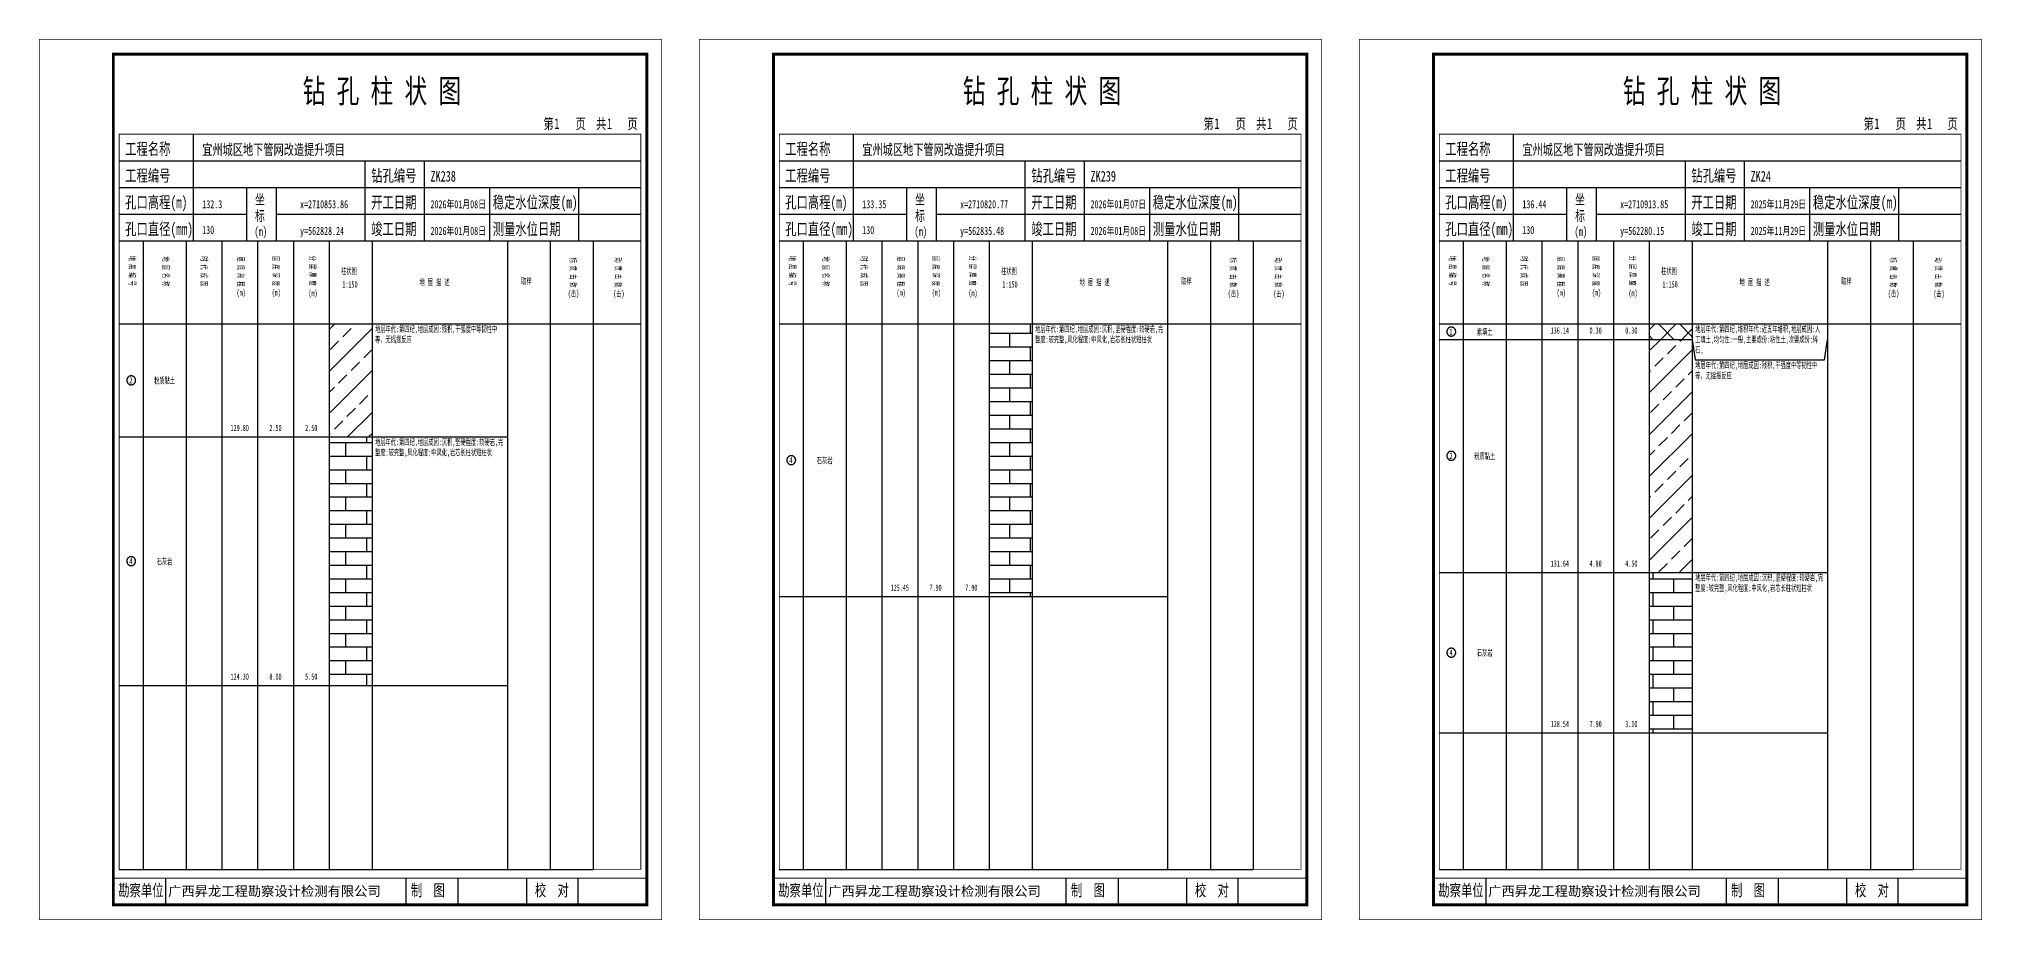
# Model space of a CAD drawing. Header units: millimetres. Extents: x 0 to 2711117, y 0 to 567555.
# Drawn here: x 50772 to 51428, y 0 to 297 of the extents above; entities that cross this region are included whole.
import ezdxf
from ezdxf.enums import TextEntityAlignment as Align

# ---------------------------------------------------------------- set-up
doc = ezdxf.new("R2010")
doc.units = ezdxf.units.MM
doc.layers.add('GICAD_POU_TEXTS', color=7, linetype='Continuous')
doc.layers.add('勘察点图例', color=7, linetype='Continuous')
doc.styles.add('HEAD_FONT', font='simfang.ttf', dxfattribs={"width": 0.6})
doc.styles.add('HEAD_FONT2', font='simfang.ttf', dxfattribs={"width": 0.6})
doc.styles.add('HT', font='simhei.ttf')
doc.styles.add('LZ_FONT', font='simfang.ttf', dxfattribs={"width": 0.7, "height": 8})
doc.styles.add('成果图图块', font='simfang.ttf', dxfattribs={"height": 2.5})
doc.styles.add('成果图表体', font='simfang.ttf', dxfattribs={"width": 0.6, "height": 2.1})
pattern_1 = [(45, (0, 0), (-7.0710678, 7.0710678), []), (45, (7.071, 0), (-7.0710678, 7.0710678), [4, -2])]
pattern_2 = [(0, (0, 0), (0, 4.6), []), (90, (0, 0), (-7, 4.6), [4.6, -4.6])]

# ---------------------------------------------------------------- blocks, each defined once
blk = doc.blocks.new('ZK238')
for p, q in [((52, 229), (52, 265)), ((27, 256), (203, 256)), ((110, 229), (110, 256)), ((130, 229), (130, 256)), ((27, 247), (203, 247)), ((70, 229), (70, 247)), ((80, 229), (80, 247)), ((152, 229), (152, 247)), ((182, 229), (182, 247)), ((27, 238), (70, 238)), ((80, 238), (203, 238)), ((27, 229), (35.05, 229)), ((35.05, 229), (35.05, 17)), ((35.05, 229), (49.53, 229)), ((49.53, 229), (49.53, 17)), ((49.53, 229), (61.6, 229)), ((61.6, 229), (61.6, 17)), ((61.6, 229), (73.68, 229)), ((73.68, 229), (73.68, 17)), ((73.68, 229), (85.75, 229)), ((85.75, 229), (85.75, 17)), ((85.75, 229), (97.82, 229)), ((97.82, 229), (97.82, 17)), ((97.82, 229), (112.3, 229)), ((112.3, 229), (112.3, 17)), ((112.3, 229), (157.93, 229)), ((157.93, 229), (157.93, 17)), ((157.93, 229), (172.42, 229)), ((172.42, 229), (172.42, 17)), ((172.42, 229), (186.9, 229)), ((186.9, 229), (186.9, 17)), ((186.9, 229), (203, 229)), ((27, 201), (203, 201)), ((27, 17), (35.05, 17)), ((35.05, 17), (49.53, 17)), ((42.74, 4.95), (42.74, 13.95)), ((42.74, 4.95), (42.74, 13.95)), ((49.53, 17), (61.6, 17)), ((61.6, 17), (73.68, 17)), ((73.68, 17), (85.75, 17)), ((85.75, 17), (97.82, 17)), ((97.82, 17), (112.3, 17)), ((112.3, 17), (157.93, 17)), ((123.83, 4.95), (123.83, 13.95)), ((141.38, 4.95), (141.38, 13.95)), ((157.93, 17), (172.42, 17)), ((164.48, 4.95), (164.48, 13.95)), ((172.42, 17), (186.9, 17)), ((181.84, 4.95), (181.84, 13.95)), ((181.84, 4.95), (181.84, 13.95))]:
    blk.add_line(p, q)
for points, const_width in [([(0, 0), (210, 0), (210, 297), (0, 297)], 0.25), ([(25, 5), (205, 5), (205, 292), (25, 292)], 1), ([(27, 265), (203, 265), (203, 17), (27, 17)], 0.3)]:
    blk.add_lwpolyline(points, close=True, dxfattribs=dict(const_width=const_width))
at = {"const_width": 0.3}
for points in [[(27, 229), (203, 229)], [(25, 14), (205, 14)]]:
    blk.add_lwpolyline(points, dxfattribs=at)
at = {"style": 'LZ_FONT', "width": 0.7}
for s, height, p in [('钻 孔 柱 状 图', 8, (88.9, 275.54)), ('第', 3.6, (170.12, 266.7)), ('1', 3.6, (173.78, 266.75)), ('页', 3.6, (180.96, 266.7)), ('共', 3.6, (187.88, 266.7)), ('1', 3.6, (191.54, 266.7)), ('页', 3.6, (198.44, 266.7)), ('工程名称', 4, (29, 258)), ('宜州城区地下管网改造提升项目', 3.6, (55, 258)), ('工程编号', 4, (29, 249)), ('钻孔编号', 4, (112, 249)), ('ZK238', 3.6, (132, 249)), ('孔口高程(m)', 4, (29, 240)), ('132.3', 2.7, (55, 240)), ('坐', 3.5, (72.79, 241.24)), ('x=2710853.86', 2.7, (88, 240)), ('开工日期', 4, (112, 240)), ('2026年01月08日', 2.7, (132, 240)), ('稳定水位深度(m)', 4, (153, 240)), ('标', 3.5, (72.79, 235.7)), ('孔口直径(mm)', 4, (29, 231)), ('130', 2.7, (54.98, 231.31)), ('(m) ', 3, (72.59, 230.65)), ('y=562828.24', 2.7, (88, 231)), ('竣工日期', 4, (112, 231)), ('2026年01月08日', 2.7, (132, 231)), ('测量水位日期', 4, (153, 231)), ('勘察单位', 4, (26.65, 7.95)), ('制  图', 4, (125.4, 7.95)), ('校  对', 4, (167.22, 7.95))]:
    blk.add_text(s, height=height, dxfattribs=at).set_placement(p)
at = {"style": 'HT'}
blk.add_text('广西昇龙工程勘察设计检测有限公司', height=3.2865, dxfattribs=at).set_placement((43.48, 8.02))
at = {"char_height": 2.1, "width": 22.806, "attachment_point": 1, "rotation": 270, "style": 'HEAD_FONT'}
for s, insert in [('地 层 编 号', (32.46, 223.92)), ('地 层 名 称', (43.79, 223.76)), ('时 代 成 因', (56.67, 223.83)), ('层 底 高 程', (69.07, 223.71)), ('层 底 深 度', (80.9, 223.91)), ('分 层 厚 度', (93.26, 224.01)), ('标 贯 击 数', (181.21, 223.37)), ('动 贯 击 数', (196.38, 223.43))]:
    blk.add_mtext(s, dxfattribs=dict(at, insert=insert))
at = {"char_height": 2.1, "attachment_point": 1}
for s, insert, width, style in [('柱状图', (101.82, 219.87), 7.855, 'HEAD_FONT2'), ('地 层 描 述', (128.29, 216.11), 22.0781, 'HEAD_FONT2'), ('取样', (162.58, 216.44), 7.855, 'HEAD_FONT2'), ('(m)', (66.58, 212.56), 4.7944, 'HEAD_FONT'), ('(m)', (78.47, 212.61), 4.7944, 'HEAD_FONT'), ('(m)', (90.81, 212.43), 4.7944, 'HEAD_FONT'), ('1:150', (102.26, 215.36), 6.9223, 'HEAD_FONT2'), ('(击)', (178.33, 212.31), 7.855, 'HEAD_FONT2'), ('(击)', (193.64, 212.22), 7.855, 'HEAD_FONT2')]:
    blk.add_mtext(s, dxfattribs=dict(at, insert=insert, width=width, style=style))
blk = doc.blocks.new('ZK238_0')
at = {"color": 7}
blk.add_polyline3d([(-1.5, 0.02, 0), (-1.5, -0.06, 0), (-1.49, -0.13, 0), (-1.48, -0.2, 0), (-1.47, -0.28, 0), (-1.46, -0.35, 0), (-1.44, -0.42, 0), (-1.41, -0.49, 0), (-1.39, -0.56, 0), (-1.36, -0.63, 0), (-1.32, -0.69, 0), (-1.29, -0.76, 0), (-1.25, -0.82, 0), (-1.2, -0.88, 0), (-1.16, -0.94, 0), (-1.11, -0.99, 0), (-1.06, -1.04, 0), (-1.01, -1.1, 0), (-0.95, -1.14, 0), (-0.89, -1.19, 0), (-0.83, -1.23, 0), (-0.77, -1.27, 0), (-0.71, -1.31, 0), (-0.64, -1.34, 0), (-0.57, -1.37, 0), (-0.51, -1.4, 0), (-0.44, -1.42, 0), (-0.36, -1.44, 0), (-0.29, -1.46, 0), (-0.22, -1.47, 0), (-0.15, -1.48, 0), (-0.07, -1.48, 0), (0, -1.48, 0), (0.07, -1.48, 0), (0.15, -1.48, 0), (0.22, -1.47, 0), (0.29, -1.46, 0), (0.36, -1.44, 0), (0.44, -1.42, 0), (0.51, -1.4, 0), (0.57, -1.37, 0), (0.64, -1.34, 0), (0.71, -1.31, 0), (0.77, -1.27, 0), (0.83, -1.23, 0), (0.89, -1.19, 0), (0.95, -1.14, 0), (1.01, -1.1, 0), (1.06, -1.04, 0), (1.11, -0.99, 0), (1.16, -0.94, 0), (1.2, -0.88, 0), (1.25, -0.82, 0), (1.29, -0.76, 0), (1.32, -0.69, 0), (1.36, -0.63, 0), (1.39, -0.56, 0), (1.41, -0.49, 0), (1.44, -0.42, 0), (1.46, -0.35, 0), (1.47, -0.28, 0), (1.48, -0.2, 0), (1.49, -0.13, 0), (1.5, -0.06, 0), (1.5, 0.02, 0), (1.5, 0.09, 0), (1.49, 0.16, 0), (1.48, 0.24, 0), (1.47, 0.31, 0), (1.46, 0.38, 0), (1.44, 0.45, 0), (1.41, 0.52, 0), (1.39, 0.59, 0), (1.36, 0.66, 0), (1.32, 0.72, 0), (1.29, 0.79, 0), (1.25, 0.85, 0), (1.2, 0.91, 0), (1.16, 0.97, 0), (1.11, 1.02, 0), (1.06, 1.08, 0), (1.01, 1.13, 0), (0.95, 1.18, 0), (0.89, 1.22, 0), (0.83, 1.26, 0), (0.77, 1.3, 0), (0.71, 1.34, 0), (0.64, 1.37, 0), (0.57, 1.4, 0), (0.51, 1.43, 0), (0.44, 1.45, 0), (0.36, 1.47, 0), (0.29, 1.49, 0), (0.22, 1.5, 0), (0.15, 1.51, 0), (0.07, 1.51, 0), (0, 1.52, 0), (-0.07, 1.51, 0), (-0.15, 1.51, 0), (-0.22, 1.5, 0), (-0.29, 1.49, 0), (-0.36, 1.47, 0), (-0.44, 1.45, 0), (-0.51, 1.43, 0), (-0.57, 1.4, 0), (-0.64, 1.37, 0), (-0.71, 1.34, 0), (-0.77, 1.3, 0), (-0.83, 1.26, 0), (-0.89, 1.22, 0), (-0.95, 1.18, 0), (-1.01, 1.13, 0), (-1.06, 1.08, 0), (-1.11, 1.02, 0), (-1.16, 0.97, 0), (-1.2, 0.91, 0), (-1.25, 0.85, 0), (-1.29, 0.79, 0), (-1.32, 0.72, 0), (-1.36, 0.66, 0), (-1.39, 0.59, 0), (-1.41, 0.52, 0), (-1.44, 0.45, 0), (-1.46, 0.38, 0), (-1.47, 0.31, 0), (-1.48, 0.24, 0), (-1.49, 0.16, 0), (-1.5, 0.09, 0), (-1.5, 0.02, 0)], dxfattribs=at)
at = {"layer": 'GICAD_POU_TEXTS', "color": 7, "style": '成果图图块', "width": 0.7}
blk.add_text('2', height=2, dxfattribs=at).set_placement((-0.09, -0.99), align=Align.CENTER)
blk = doc.blocks.new('ZK238_1')
at = {"color": 7}
blk.add_polyline3d([(-1.5, 0.02, 0), (-1.5, -0.06, 0), (-1.49, -0.13, 0), (-1.48, -0.2, 0), (-1.47, -0.28, 0), (-1.46, -0.35, 0), (-1.44, -0.42, 0), (-1.41, -0.49, 0), (-1.39, -0.56, 0), (-1.36, -0.63, 0), (-1.32, -0.69, 0), (-1.29, -0.76, 0), (-1.25, -0.82, 0), (-1.2, -0.88, 0), (-1.16, -0.94, 0), (-1.11, -0.99, 0), (-1.06, -1.04, 0), (-1.01, -1.1, 0), (-0.95, -1.14, 0), (-0.89, -1.19, 0), (-0.83, -1.23, 0), (-0.77, -1.27, 0), (-0.71, -1.31, 0), (-0.64, -1.34, 0), (-0.57, -1.37, 0), (-0.51, -1.4, 0), (-0.44, -1.42, 0), (-0.36, -1.44, 0), (-0.29, -1.46, 0), (-0.22, -1.47, 0), (-0.15, -1.48, 0), (-0.07, -1.48, 0), (0, -1.48, 0), (0.07, -1.48, 0), (0.15, -1.48, 0), (0.22, -1.47, 0), (0.29, -1.46, 0), (0.36, -1.44, 0), (0.44, -1.42, 0), (0.51, -1.4, 0), (0.57, -1.37, 0), (0.64, -1.34, 0), (0.71, -1.31, 0), (0.77, -1.27, 0), (0.83, -1.23, 0), (0.89, -1.19, 0), (0.95, -1.14, 0), (1.01, -1.1, 0), (1.06, -1.04, 0), (1.11, -0.99, 0), (1.16, -0.94, 0), (1.2, -0.88, 0), (1.25, -0.82, 0), (1.29, -0.76, 0), (1.32, -0.69, 0), (1.36, -0.63, 0), (1.39, -0.56, 0), (1.41, -0.49, 0), (1.44, -0.42, 0), (1.46, -0.35, 0), (1.47, -0.28, 0), (1.48, -0.2, 0), (1.49, -0.13, 0), (1.5, -0.06, 0), (1.5, 0.02, 0), (1.5, 0.09, 0), (1.49, 0.16, 0), (1.48, 0.24, 0), (1.47, 0.31, 0), (1.46, 0.38, 0), (1.44, 0.45, 0), (1.41, 0.52, 0), (1.39, 0.59, 0), (1.36, 0.66, 0), (1.32, 0.72, 0), (1.29, 0.79, 0), (1.25, 0.85, 0), (1.2, 0.91, 0), (1.16, 0.97, 0), (1.11, 1.02, 0), (1.06, 1.08, 0), (1.01, 1.13, 0), (0.95, 1.18, 0), (0.89, 1.22, 0), (0.83, 1.26, 0), (0.77, 1.3, 0), (0.71, 1.34, 0), (0.64, 1.37, 0), (0.57, 1.4, 0), (0.51, 1.43, 0), (0.44, 1.45, 0), (0.36, 1.47, 0), (0.29, 1.49, 0), (0.22, 1.5, 0), (0.15, 1.51, 0), (0.07, 1.51, 0), (0, 1.52, 0), (-0.07, 1.51, 0), (-0.15, 1.51, 0), (-0.22, 1.5, 0), (-0.29, 1.49, 0), (-0.36, 1.47, 0), (-0.44, 1.45, 0), (-0.51, 1.43, 0), (-0.57, 1.4, 0), (-0.64, 1.37, 0), (-0.71, 1.34, 0), (-0.77, 1.3, 0), (-0.83, 1.26, 0), (-0.89, 1.22, 0), (-0.95, 1.18, 0), (-1.01, 1.13, 0), (-1.06, 1.08, 0), (-1.11, 1.02, 0), (-1.16, 0.97, 0), (-1.2, 0.91, 0), (-1.25, 0.85, 0), (-1.29, 0.79, 0), (-1.32, 0.72, 0), (-1.36, 0.66, 0), (-1.39, 0.59, 0), (-1.41, 0.52, 0), (-1.44, 0.45, 0), (-1.46, 0.38, 0), (-1.47, 0.31, 0), (-1.48, 0.24, 0), (-1.49, 0.16, 0), (-1.5, 0.09, 0), (-1.5, 0.02, 0)], dxfattribs=at)
at = {"layer": 'GICAD_POU_TEXTS', "color": 7, "style": '成果图图块', "width": 0.7}
blk.add_text('4', height=2, dxfattribs=at).set_placement((-0.09, -0.99), align=Align.CENTER)
blk = doc.blocks.new('ZK239')
for p, q in [((52, 229), (52, 265)), ((27, 256), (203, 256)), ((110, 229), (110, 256)), ((130, 229), (130, 256)), ((27, 247), (203, 247)), ((70, 229), (70, 247)), ((80, 229), (80, 247)), ((152, 229), (152, 247)), ((182, 229), (182, 247)), ((27, 238), (70, 238)), ((80, 238), (203, 238)), ((27, 229), (35.05, 229)), ((35.05, 229), (35.05, 17)), ((35.05, 229), (49.53, 229)), ((49.53, 229), (49.53, 17)), ((49.53, 229), (61.6, 229)), ((61.6, 229), (61.6, 17)), ((61.6, 229), (73.68, 229)), ((73.68, 229), (73.68, 17)), ((73.68, 229), (85.75, 229)), ((85.75, 229), (85.75, 17)), ((85.75, 229), (97.82, 229)), ((97.82, 229), (97.82, 17)), ((97.82, 229), (112.3, 229)), ((112.3, 229), (112.3, 17)), ((112.3, 229), (157.93, 229)), ((157.93, 229), (157.93, 17)), ((157.93, 229), (172.42, 229)), ((172.42, 229), (172.42, 17)), ((172.42, 229), (186.9, 229)), ((186.9, 229), (186.9, 17)), ((186.9, 229), (203, 229)), ((27, 201), (203, 201)), ((27, 17), (35.05, 17)), ((35.05, 17), (49.53, 17)), ((42.74, 4.95), (42.74, 13.95)), ((42.74, 4.95), (42.74, 13.95)), ((49.53, 17), (61.6, 17)), ((61.6, 17), (73.68, 17)), ((73.68, 17), (85.75, 17)), ((85.75, 17), (97.82, 17)), ((97.82, 17), (112.3, 17)), ((112.3, 17), (157.93, 17)), ((123.83, 4.95), (123.83, 13.95)), ((141.38, 4.95), (141.38, 13.95)), ((157.93, 17), (172.42, 17)), ((164.48, 4.95), (164.48, 13.95)), ((172.42, 17), (186.9, 17)), ((181.84, 4.95), (181.84, 13.95)), ((181.84, 4.95), (181.84, 13.95))]:
    blk.add_line(p, q)
for points, const_width in [([(0, 0), (210, 0), (210, 297), (0, 297)], 0.25), ([(25, 5), (205, 5), (205, 292), (25, 292)], 1), ([(27, 265), (203, 265), (203, 17), (27, 17)], 0.3)]:
    blk.add_lwpolyline(points, close=True, dxfattribs=dict(const_width=const_width))
at = {"const_width": 0.3}
for points in [[(27, 229), (203, 229)], [(25, 14), (205, 14)]]:
    blk.add_lwpolyline(points, dxfattribs=at)
at = {"style": 'LZ_FONT', "width": 0.7}
for s, height, p in [('钻 孔 柱 状 图', 8, (88.9, 275.54)), ('第', 3.6, (170.12, 266.7)), ('1', 3.6, (173.78, 266.75)), ('页', 3.6, (180.96, 266.7)), ('共', 3.6, (187.88, 266.7)), ('1', 3.6, (191.54, 266.7)), ('页', 3.6, (198.44, 266.7)), ('工程名称', 4, (29, 258)), ('宜州城区地下管网改造提升项目', 3.6, (55, 258)), ('工程编号', 4, (29, 249)), ('钻孔编号', 4, (112, 249)), ('ZK239', 3.6, (132, 249)), ('孔口高程(m)', 4, (29, 240)), ('133.35', 2.7, (55, 240)), ('坐', 3.5, (72.79, 241.24)), ('x=2710820.77', 2.7, (88, 240)), ('开工日期', 4, (112, 240)), ('2026年01月07日', 2.7, (132, 240)), ('稳定水位深度(m)', 4, (153, 240)), ('标', 3.5, (72.79, 235.7)), ('孔口直径(mm)', 4, (29, 231)), ('130', 2.7, (54.98, 231.31)), ('(m) ', 3, (72.59, 230.65)), ('y=562835.48', 2.7, (88, 231)), ('竣工日期', 4, (112, 231)), ('2026年01月08日', 2.7, (132, 231)), ('测量水位日期', 4, (153, 231)), ('勘察单位', 4, (26.65, 7.95)), ('制  图', 4, (125.4, 7.95)), ('校  对', 4, (167.22, 7.95))]:
    blk.add_text(s, height=height, dxfattribs=at).set_placement(p)
at = {"style": 'HT'}
blk.add_text('广西昇龙工程勘察设计检测有限公司', height=3.2865, dxfattribs=at).set_placement((43.48, 8.02))
at = {"char_height": 2.1, "width": 22.806, "attachment_point": 1, "rotation": 270, "style": 'HEAD_FONT'}
for s, insert in [('地 层 编 号', (32.46, 223.92)), ('地 层 名 称', (43.79, 223.76)), ('时 代 成 因', (56.67, 223.83)), ('层 底 高 程', (69.07, 223.71)), ('层 底 深 度', (80.9, 223.91)), ('分 层 厚 度', (93.26, 224.01)), ('标 贯 击 数', (181.21, 223.37)), ('动 贯 击 数', (196.38, 223.43))]:
    blk.add_mtext(s, dxfattribs=dict(at, insert=insert))
at = {"char_height": 2.1, "attachment_point": 1}
for s, insert, width, style in [('柱状图', (101.82, 219.87), 7.855, 'HEAD_FONT2'), ('地 层 描 述', (128.29, 216.11), 22.0781, 'HEAD_FONT2'), ('取样', (162.58, 216.44), 7.855, 'HEAD_FONT2'), ('(m)', (66.58, 212.56), 4.7944, 'HEAD_FONT'), ('(m)', (78.47, 212.61), 4.7944, 'HEAD_FONT'), ('(m)', (90.81, 212.43), 4.7944, 'HEAD_FONT'), ('1:150', (102.26, 215.36), 6.9223, 'HEAD_FONT2'), ('(击)', (178.33, 212.31), 7.855, 'HEAD_FONT2'), ('(击)', (193.64, 212.22), 7.855, 'HEAD_FONT2')]:
    blk.add_mtext(s, dxfattribs=dict(at, insert=insert, width=width, style=style))
blk = doc.blocks.new('ZK239_0')
at = {"color": 7}
blk.add_polyline3d([(-1.5, 0.02, 0), (-1.5, -0.06, 0), (-1.49, -0.13, 0), (-1.48, -0.2, 0), (-1.47, -0.28, 0), (-1.46, -0.35, 0), (-1.44, -0.42, 0), (-1.41, -0.49, 0), (-1.39, -0.56, 0), (-1.36, -0.63, 0), (-1.32, -0.69, 0), (-1.29, -0.76, 0), (-1.25, -0.82, 0), (-1.2, -0.88, 0), (-1.16, -0.94, 0), (-1.11, -0.99, 0), (-1.06, -1.04, 0), (-1.01, -1.1, 0), (-0.95, -1.14, 0), (-0.89, -1.19, 0), (-0.83, -1.23, 0), (-0.77, -1.27, 0), (-0.71, -1.31, 0), (-0.64, -1.34, 0), (-0.57, -1.37, 0), (-0.51, -1.4, 0), (-0.44, -1.42, 0), (-0.36, -1.44, 0), (-0.29, -1.46, 0), (-0.22, -1.47, 0), (-0.15, -1.48, 0), (-0.07, -1.48, 0), (0, -1.48, 0), (0.07, -1.48, 0), (0.15, -1.48, 0), (0.22, -1.47, 0), (0.29, -1.46, 0), (0.36, -1.44, 0), (0.44, -1.42, 0), (0.51, -1.4, 0), (0.57, -1.37, 0), (0.64, -1.34, 0), (0.71, -1.31, 0), (0.77, -1.27, 0), (0.83, -1.23, 0), (0.89, -1.19, 0), (0.95, -1.14, 0), (1.01, -1.1, 0), (1.06, -1.04, 0), (1.11, -0.99, 0), (1.16, -0.94, 0), (1.2, -0.88, 0), (1.25, -0.82, 0), (1.29, -0.76, 0), (1.32, -0.69, 0), (1.36, -0.63, 0), (1.39, -0.56, 0), (1.41, -0.49, 0), (1.44, -0.42, 0), (1.46, -0.35, 0), (1.47, -0.28, 0), (1.48, -0.2, 0), (1.49, -0.13, 0), (1.5, -0.06, 0), (1.5, 0.02, 0), (1.5, 0.09, 0), (1.49, 0.16, 0), (1.48, 0.24, 0), (1.47, 0.31, 0), (1.46, 0.38, 0), (1.44, 0.45, 0), (1.41, 0.52, 0), (1.39, 0.59, 0), (1.36, 0.66, 0), (1.32, 0.72, 0), (1.29, 0.79, 0), (1.25, 0.85, 0), (1.2, 0.91, 0), (1.16, 0.97, 0), (1.11, 1.02, 0), (1.06, 1.08, 0), (1.01, 1.13, 0), (0.95, 1.18, 0), (0.89, 1.22, 0), (0.83, 1.26, 0), (0.77, 1.3, 0), (0.71, 1.34, 0), (0.64, 1.37, 0), (0.57, 1.4, 0), (0.51, 1.43, 0), (0.44, 1.45, 0), (0.36, 1.47, 0), (0.29, 1.49, 0), (0.22, 1.5, 0), (0.15, 1.51, 0), (0.07, 1.51, 0), (0, 1.52, 0), (-0.07, 1.51, 0), (-0.15, 1.51, 0), (-0.22, 1.5, 0), (-0.29, 1.49, 0), (-0.36, 1.47, 0), (-0.44, 1.45, 0), (-0.51, 1.43, 0), (-0.57, 1.4, 0), (-0.64, 1.37, 0), (-0.71, 1.34, 0), (-0.77, 1.3, 0), (-0.83, 1.26, 0), (-0.89, 1.22, 0), (-0.95, 1.18, 0), (-1.01, 1.13, 0), (-1.06, 1.08, 0), (-1.11, 1.02, 0), (-1.16, 0.97, 0), (-1.2, 0.91, 0), (-1.25, 0.85, 0), (-1.29, 0.79, 0), (-1.32, 0.72, 0), (-1.36, 0.66, 0), (-1.39, 0.59, 0), (-1.41, 0.52, 0), (-1.44, 0.45, 0), (-1.46, 0.38, 0), (-1.47, 0.31, 0), (-1.48, 0.24, 0), (-1.49, 0.16, 0), (-1.5, 0.09, 0), (-1.5, 0.02, 0)], dxfattribs=at)
at = {"layer": 'GICAD_POU_TEXTS', "color": 7, "style": '成果图图块', "width": 0.7}
blk.add_text('4', height=2, dxfattribs=at).set_placement((-0.09, -0.99), align=Align.CENTER)
blk = doc.blocks.new('ZK24')
for p, q in [((52, 229), (52, 265)), ((27, 256), (203, 256)), ((110, 229), (110, 256)), ((130, 229), (130, 256)), ((27, 247), (203, 247)), ((70, 229), (70, 247)), ((80, 229), (80, 247)), ((152, 229), (152, 247)), ((182, 229), (182, 247)), ((27, 238), (70, 238)), ((80, 238), (203, 238)), ((27, 229), (35.05, 229)), ((35.05, 229), (35.05, 17)), ((35.05, 229), (49.53, 229)), ((49.53, 229), (49.53, 17)), ((49.53, 229), (61.6, 229)), ((61.6, 229), (61.6, 17)), ((61.6, 229), (73.68, 229)), ((73.68, 229), (73.68, 17)), ((73.68, 229), (85.75, 229)), ((85.75, 229), (85.75, 17)), ((85.75, 229), (97.82, 229)), ((97.82, 229), (97.82, 17)), ((97.82, 229), (112.3, 229)), ((112.3, 229), (112.3, 17)), ((112.3, 229), (157.93, 229)), ((157.93, 229), (157.93, 17)), ((157.93, 229), (172.42, 229)), ((172.42, 229), (172.42, 17)), ((172.42, 229), (186.9, 229)), ((186.9, 229), (186.9, 17)), ((186.9, 229), (203, 229)), ((27, 201), (203, 201)), ((27, 17), (35.05, 17)), ((35.05, 17), (49.53, 17)), ((42.74, 4.95), (42.74, 13.95)), ((42.74, 4.95), (42.74, 13.95)), ((49.53, 17), (61.6, 17)), ((61.6, 17), (73.68, 17)), ((73.68, 17), (85.75, 17)), ((85.75, 17), (97.82, 17)), ((97.82, 17), (112.3, 17)), ((112.3, 17), (157.93, 17)), ((123.83, 4.95), (123.83, 13.95)), ((141.38, 4.95), (141.38, 13.95)), ((157.93, 17), (172.42, 17)), ((164.48, 4.95), (164.48, 13.95)), ((172.42, 17), (186.9, 17)), ((181.84, 4.95), (181.84, 13.95)), ((181.84, 4.95), (181.84, 13.95))]:
    blk.add_line(p, q)
for points, const_width in [([(0, 0), (210, 0), (210, 297), (0, 297)], 0.25), ([(25, 5), (205, 5), (205, 292), (25, 292)], 1), ([(27, 265), (203, 265), (203, 17), (27, 17)], 0.3)]:
    blk.add_lwpolyline(points, close=True, dxfattribs=dict(const_width=const_width))
at = {"const_width": 0.3}
for points in [[(27, 229), (203, 229)], [(25, 14), (205, 14)]]:
    blk.add_lwpolyline(points, dxfattribs=at)
at = {"style": 'LZ_FONT', "width": 0.7}
for s, height, p in [('钻 孔 柱 状 图', 8, (88.9, 275.54)), ('第', 3.6, (170.12, 266.7)), ('1', 3.6, (173.78, 266.75)), ('页', 3.6, (180.96, 266.7)), ('共', 3.6, (187.88, 266.7)), ('1', 3.6, (191.54, 266.7)), ('页', 3.6, (198.44, 266.7)), ('工程名称', 4, (29, 258)), ('宜州城区地下管网改造提升项目', 3.6, (55, 258)), ('工程编号', 4, (29, 249)), ('钻孔编号', 4, (112, 249)), ('ZK24', 3.6, (132, 249)), ('孔口高程(m)', 4, (29, 240)), ('136.44', 2.7, (55, 240)), ('坐', 3.5, (72.79, 241.24)), ('x=2710913.85', 2.7, (88, 240)), ('开工日期', 4, (112, 240)), ('2025年11月29日', 2.7, (132, 240)), ('稳定水位深度(m)', 4, (153, 240)), ('标', 3.5, (72.79, 235.7)), ('孔口直径(mm)', 4, (29, 231)), ('130', 2.7, (54.98, 231.31)), ('(m) ', 3, (72.59, 230.65)), ('y=562280.15', 2.7, (88, 231)), ('竣工日期', 4, (112, 231)), ('2025年11月29日', 2.7, (132, 231)), ('测量水位日期', 4, (153, 231)), ('勘察单位', 4, (26.65, 7.95)), ('制  图', 4, (125.4, 7.95)), ('校  对', 4, (167.22, 7.95))]:
    blk.add_text(s, height=height, dxfattribs=at).set_placement(p)
at = {"style": 'HT'}
blk.add_text('广西昇龙工程勘察设计检测有限公司', height=3.2865, dxfattribs=at).set_placement((43.48, 8.02))
at = {"char_height": 2.1, "width": 22.806, "attachment_point": 1, "rotation": 270, "style": 'HEAD_FONT'}
for s, insert in [('地 层 编 号', (32.46, 223.92)), ('地 层 名 称', (43.79, 223.76)), ('时 代 成 因', (56.67, 223.83)), ('层 底 高 程', (69.07, 223.71)), ('层 底 深 度', (80.9, 223.91)), ('分 层 厚 度', (93.26, 224.01)), ('标 贯 击 数', (181.21, 223.37)), ('动 贯 击 数', (196.38, 223.43))]:
    blk.add_mtext(s, dxfattribs=dict(at, insert=insert))
at = {"char_height": 2.1, "attachment_point": 1}
for s, insert, width, style in [('柱状图', (101.82, 219.87), 7.855, 'HEAD_FONT2'), ('地 层 描 述', (128.29, 216.11), 22.0781, 'HEAD_FONT2'), ('取样', (162.58, 216.44), 7.855, 'HEAD_FONT2'), ('(m)', (66.58, 212.56), 4.7944, 'HEAD_FONT'), ('(m)', (78.47, 212.61), 4.7944, 'HEAD_FONT'), ('(m)', (90.81, 212.43), 4.7944, 'HEAD_FONT'), ('1:150', (102.26, 215.36), 6.9223, 'HEAD_FONT2'), ('(击)', (178.33, 212.31), 7.855, 'HEAD_FONT2'), ('(击)', (193.64, 212.22), 7.855, 'HEAD_FONT2')]:
    blk.add_mtext(s, dxfattribs=dict(at, insert=insert, width=width, style=style))
blk = doc.blocks.new('ZK24_0')
at = {"color": 7}
blk.add_polyline3d([(-1.5, 0.02, 0), (-1.5, -0.06, 0), (-1.49, -0.13, 0), (-1.48, -0.2, 0), (-1.47, -0.28, 0), (-1.46, -0.35, 0), (-1.44, -0.42, 0), (-1.41, -0.49, 0), (-1.39, -0.56, 0), (-1.36, -0.63, 0), (-1.32, -0.69, 0), (-1.29, -0.76, 0), (-1.25, -0.82, 0), (-1.2, -0.88, 0), (-1.16, -0.94, 0), (-1.11, -0.99, 0), (-1.06, -1.04, 0), (-1.01, -1.1, 0), (-0.95, -1.14, 0), (-0.89, -1.19, 0), (-0.83, -1.23, 0), (-0.77, -1.27, 0), (-0.71, -1.31, 0), (-0.64, -1.34, 0), (-0.57, -1.37, 0), (-0.51, -1.4, 0), (-0.44, -1.42, 0), (-0.36, -1.44, 0), (-0.29, -1.46, 0), (-0.22, -1.47, 0), (-0.15, -1.48, 0), (-0.07, -1.48, 0), (0, -1.48, 0), (0.07, -1.48, 0), (0.15, -1.48, 0), (0.22, -1.47, 0), (0.29, -1.46, 0), (0.36, -1.44, 0), (0.44, -1.42, 0), (0.51, -1.4, 0), (0.57, -1.37, 0), (0.64, -1.34, 0), (0.71, -1.31, 0), (0.77, -1.27, 0), (0.83, -1.23, 0), (0.89, -1.19, 0), (0.95, -1.14, 0), (1.01, -1.1, 0), (1.06, -1.04, 0), (1.11, -0.99, 0), (1.16, -0.94, 0), (1.2, -0.88, 0), (1.25, -0.82, 0), (1.29, -0.76, 0), (1.32, -0.69, 0), (1.36, -0.63, 0), (1.39, -0.56, 0), (1.41, -0.49, 0), (1.44, -0.42, 0), (1.46, -0.35, 0), (1.47, -0.28, 0), (1.48, -0.2, 0), (1.49, -0.13, 0), (1.5, -0.06, 0), (1.5, 0.02, 0), (1.5, 0.09, 0), (1.49, 0.16, 0), (1.48, 0.24, 0), (1.47, 0.31, 0), (1.46, 0.38, 0), (1.44, 0.45, 0), (1.41, 0.52, 0), (1.39, 0.59, 0), (1.36, 0.66, 0), (1.32, 0.72, 0), (1.29, 0.79, 0), (1.25, 0.85, 0), (1.2, 0.91, 0), (1.16, 0.97, 0), (1.11, 1.02, 0), (1.06, 1.08, 0), (1.01, 1.13, 0), (0.95, 1.18, 0), (0.89, 1.22, 0), (0.83, 1.26, 0), (0.77, 1.3, 0), (0.71, 1.34, 0), (0.64, 1.37, 0), (0.57, 1.4, 0), (0.51, 1.43, 0), (0.44, 1.45, 0), (0.36, 1.47, 0), (0.29, 1.49, 0), (0.22, 1.5, 0), (0.15, 1.51, 0), (0.07, 1.51, 0), (0, 1.52, 0), (-0.07, 1.51, 0), (-0.15, 1.51, 0), (-0.22, 1.5, 0), (-0.29, 1.49, 0), (-0.36, 1.47, 0), (-0.44, 1.45, 0), (-0.51, 1.43, 0), (-0.57, 1.4, 0), (-0.64, 1.37, 0), (-0.71, 1.34, 0), (-0.77, 1.3, 0), (-0.83, 1.26, 0), (-0.89, 1.22, 0), (-0.95, 1.18, 0), (-1.01, 1.13, 0), (-1.06, 1.08, 0), (-1.11, 1.02, 0), (-1.16, 0.97, 0), (-1.2, 0.91, 0), (-1.25, 0.85, 0), (-1.29, 0.79, 0), (-1.32, 0.72, 0), (-1.36, 0.66, 0), (-1.39, 0.59, 0), (-1.41, 0.52, 0), (-1.44, 0.45, 0), (-1.46, 0.38, 0), (-1.47, 0.31, 0), (-1.48, 0.24, 0), (-1.49, 0.16, 0), (-1.5, 0.09, 0), (-1.5, 0.02, 0)], dxfattribs=at)
at = {"layer": 'GICAD_POU_TEXTS', "color": 7, "style": '成果图图块', "width": 0.7}
blk.add_text('1', height=2, dxfattribs=at).set_placement((-0.09, -0.99), align=Align.CENTER)
blk = doc.blocks.new('ZK24_1')
at = {"color": 7}
blk.add_polyline3d([(-1.5, 0.02, 0), (-1.5, -0.06, 0), (-1.49, -0.13, 0), (-1.48, -0.2, 0), (-1.47, -0.28, 0), (-1.46, -0.35, 0), (-1.44, -0.42, 0), (-1.41, -0.49, 0), (-1.39, -0.56, 0), (-1.36, -0.63, 0), (-1.32, -0.69, 0), (-1.29, -0.76, 0), (-1.25, -0.82, 0), (-1.2, -0.88, 0), (-1.16, -0.94, 0), (-1.11, -0.99, 0), (-1.06, -1.04, 0), (-1.01, -1.1, 0), (-0.95, -1.14, 0), (-0.89, -1.19, 0), (-0.83, -1.23, 0), (-0.77, -1.27, 0), (-0.71, -1.31, 0), (-0.64, -1.34, 0), (-0.57, -1.37, 0), (-0.51, -1.4, 0), (-0.44, -1.42, 0), (-0.36, -1.44, 0), (-0.29, -1.46, 0), (-0.22, -1.47, 0), (-0.15, -1.48, 0), (-0.07, -1.48, 0), (0, -1.48, 0), (0.07, -1.48, 0), (0.15, -1.48, 0), (0.22, -1.47, 0), (0.29, -1.46, 0), (0.36, -1.44, 0), (0.44, -1.42, 0), (0.51, -1.4, 0), (0.57, -1.37, 0), (0.64, -1.34, 0), (0.71, -1.31, 0), (0.77, -1.27, 0), (0.83, -1.23, 0), (0.89, -1.19, 0), (0.95, -1.14, 0), (1.01, -1.1, 0), (1.06, -1.04, 0), (1.11, -0.99, 0), (1.16, -0.94, 0), (1.2, -0.88, 0), (1.25, -0.82, 0), (1.29, -0.76, 0), (1.32, -0.69, 0), (1.36, -0.63, 0), (1.39, -0.56, 0), (1.41, -0.49, 0), (1.44, -0.42, 0), (1.46, -0.35, 0), (1.47, -0.28, 0), (1.48, -0.2, 0), (1.49, -0.13, 0), (1.5, -0.06, 0), (1.5, 0.02, 0), (1.5, 0.09, 0), (1.49, 0.16, 0), (1.48, 0.24, 0), (1.47, 0.31, 0), (1.46, 0.38, 0), (1.44, 0.45, 0), (1.41, 0.52, 0), (1.39, 0.59, 0), (1.36, 0.66, 0), (1.32, 0.72, 0), (1.29, 0.79, 0), (1.25, 0.85, 0), (1.2, 0.91, 0), (1.16, 0.97, 0), (1.11, 1.02, 0), (1.06, 1.08, 0), (1.01, 1.13, 0), (0.95, 1.18, 0), (0.89, 1.22, 0), (0.83, 1.26, 0), (0.77, 1.3, 0), (0.71, 1.34, 0), (0.64, 1.37, 0), (0.57, 1.4, 0), (0.51, 1.43, 0), (0.44, 1.45, 0), (0.36, 1.47, 0), (0.29, 1.49, 0), (0.22, 1.5, 0), (0.15, 1.51, 0), (0.07, 1.51, 0), (0, 1.52, 0), (-0.07, 1.51, 0), (-0.15, 1.51, 0), (-0.22, 1.5, 0), (-0.29, 1.49, 0), (-0.36, 1.47, 0), (-0.44, 1.45, 0), (-0.51, 1.43, 0), (-0.57, 1.4, 0), (-0.64, 1.37, 0), (-0.71, 1.34, 0), (-0.77, 1.3, 0), (-0.83, 1.26, 0), (-0.89, 1.22, 0), (-0.95, 1.18, 0), (-1.01, 1.13, 0), (-1.06, 1.08, 0), (-1.11, 1.02, 0), (-1.16, 0.97, 0), (-1.2, 0.91, 0), (-1.25, 0.85, 0), (-1.29, 0.79, 0), (-1.32, 0.72, 0), (-1.36, 0.66, 0), (-1.39, 0.59, 0), (-1.41, 0.52, 0), (-1.44, 0.45, 0), (-1.46, 0.38, 0), (-1.47, 0.31, 0), (-1.48, 0.24, 0), (-1.49, 0.16, 0), (-1.5, 0.09, 0), (-1.5, 0.02, 0)], dxfattribs=at)
at = {"layer": 'GICAD_POU_TEXTS', "color": 7, "style": '成果图图块', "width": 0.7}
blk.add_text('2', height=2, dxfattribs=at).set_placement((-0.09, -0.99), align=Align.CENTER)
blk = doc.blocks.new('ZK24_2')
at = {"color": 7}
blk.add_polyline3d([(-1.5, 0.02, 0), (-1.5, -0.06, 0), (-1.49, -0.13, 0), (-1.48, -0.2, 0), (-1.47, -0.28, 0), (-1.46, -0.35, 0), (-1.44, -0.42, 0), (-1.41, -0.49, 0), (-1.39, -0.56, 0), (-1.36, -0.63, 0), (-1.32, -0.69, 0), (-1.29, -0.76, 0), (-1.25, -0.82, 0), (-1.2, -0.88, 0), (-1.16, -0.94, 0), (-1.11, -0.99, 0), (-1.06, -1.04, 0), (-1.01, -1.1, 0), (-0.95, -1.14, 0), (-0.89, -1.19, 0), (-0.83, -1.23, 0), (-0.77, -1.27, 0), (-0.71, -1.31, 0), (-0.64, -1.34, 0), (-0.57, -1.37, 0), (-0.51, -1.4, 0), (-0.44, -1.42, 0), (-0.36, -1.44, 0), (-0.29, -1.46, 0), (-0.22, -1.47, 0), (-0.15, -1.48, 0), (-0.07, -1.48, 0), (0, -1.48, 0), (0.07, -1.48, 0), (0.15, -1.48, 0), (0.22, -1.47, 0), (0.29, -1.46, 0), (0.36, -1.44, 0), (0.44, -1.42, 0), (0.51, -1.4, 0), (0.57, -1.37, 0), (0.64, -1.34, 0), (0.71, -1.31, 0), (0.77, -1.27, 0), (0.83, -1.23, 0), (0.89, -1.19, 0), (0.95, -1.14, 0), (1.01, -1.1, 0), (1.06, -1.04, 0), (1.11, -0.99, 0), (1.16, -0.94, 0), (1.2, -0.88, 0), (1.25, -0.82, 0), (1.29, -0.76, 0), (1.32, -0.69, 0), (1.36, -0.63, 0), (1.39, -0.56, 0), (1.41, -0.49, 0), (1.44, -0.42, 0), (1.46, -0.35, 0), (1.47, -0.28, 0), (1.48, -0.2, 0), (1.49, -0.13, 0), (1.5, -0.06, 0), (1.5, 0.02, 0), (1.5, 0.09, 0), (1.49, 0.16, 0), (1.48, 0.24, 0), (1.47, 0.31, 0), (1.46, 0.38, 0), (1.44, 0.45, 0), (1.41, 0.52, 0), (1.39, 0.59, 0), (1.36, 0.66, 0), (1.32, 0.72, 0), (1.29, 0.79, 0), (1.25, 0.85, 0), (1.2, 0.91, 0), (1.16, 0.97, 0), (1.11, 1.02, 0), (1.06, 1.08, 0), (1.01, 1.13, 0), (0.95, 1.18, 0), (0.89, 1.22, 0), (0.83, 1.26, 0), (0.77, 1.3, 0), (0.71, 1.34, 0), (0.64, 1.37, 0), (0.57, 1.4, 0), (0.51, 1.43, 0), (0.44, 1.45, 0), (0.36, 1.47, 0), (0.29, 1.49, 0), (0.22, 1.5, 0), (0.15, 1.51, 0), (0.07, 1.51, 0), (0, 1.52, 0), (-0.07, 1.51, 0), (-0.15, 1.51, 0), (-0.22, 1.5, 0), (-0.29, 1.49, 0), (-0.36, 1.47, 0), (-0.44, 1.45, 0), (-0.51, 1.43, 0), (-0.57, 1.4, 0), (-0.64, 1.37, 0), (-0.71, 1.34, 0), (-0.77, 1.3, 0), (-0.83, 1.26, 0), (-0.89, 1.22, 0), (-0.95, 1.18, 0), (-1.01, 1.13, 0), (-1.06, 1.08, 0), (-1.11, 1.02, 0), (-1.16, 0.97, 0), (-1.2, 0.91, 0), (-1.25, 0.85, 0), (-1.29, 0.79, 0), (-1.32, 0.72, 0), (-1.36, 0.66, 0), (-1.39, 0.59, 0), (-1.41, 0.52, 0), (-1.44, 0.45, 0), (-1.46, 0.38, 0), (-1.47, 0.31, 0), (-1.48, 0.24, 0), (-1.49, 0.16, 0), (-1.5, 0.09, 0), (-1.5, 0.02, 0)], dxfattribs=at)
at = {"layer": 'GICAD_POU_TEXTS', "color": 7, "style": '成果图图块', "width": 0.7}
blk.add_text('4', height=2, dxfattribs=at).set_placement((-0.09, -0.99), align=Align.CENTER)

msp = doc.modelspace()

# ---------------------------------------------------------------- hatches: boundary and pattern name
at = {"layer": '勘察点图例'}
h = msp.add_hatch(dxfattribs=at)
h.set_pattern_fill('GKFZNT', color=256, scale=0.5, style=0, pattern_type=2)
h.set_pattern_definition(pattern_1)
h.paths.add_polyline_path([(50870.34, 162.88), (50884.83, 162.88), (50884.83, 201), (50870.34, 201)])
h = msp.add_hatch(dxfattribs=at)
h.set_pattern_fill('GKSHY', color=256, scale=0.5, style=0, pattern_type=2)
h.set_pattern_definition(pattern_2)
h.paths.add_polyline_path([(51093.03, 109), (51107.51, 109), (51107.51, 201), (51093.03, 201)])
h = msp.add_hatch(dxfattribs=at)
h.set_pattern_fill('GKSTT', color=256, scale=0.5, style=0, pattern_type=2)
h.set_pattern_definition([(45, (0, 0), (-3.5355339, 3.5355339), []), (135, (0, 0), (-3.5355339, -3.5355339), [])])
h.paths.add_polyline_path([(51315.71, 195.76), (51330.2, 195.76), (51330.2, 201), (51315.71, 201)])
h = msp.add_hatch(dxfattribs=at)
h.set_pattern_fill('GKFZNT', color=256, scale=0.5, style=0, pattern_type=2)
h.set_pattern_definition(pattern_1)
h.paths.add_polyline_path([(51315.71, 117.15), (51330.2, 117.15), (51330.2, 195.76), (51315.71, 195.76)])
h = msp.add_hatch(dxfattribs=at)
h.set_pattern_fill('GKSHY', color=256, scale=0.5, style=0, pattern_type=2)
h.set_pattern_definition(pattern_2)
h.paths.add_polyline_path([(50870.34, 79), (50884.83, 79), (50884.83, 162.88), (50870.34, 162.88)])
h = msp.add_hatch(dxfattribs=at)
h.set_pattern_fill('GKSHY', color=256, scale=0.5, style=0, pattern_type=2)
h.set_pattern_definition(pattern_2)
h.paths.add_polyline_path([(51315.71, 63), (51330.2, 63), (51330.2, 117.15), (51315.71, 117.15)])

# ---------------------------------------------------------------- linework, layer by layer
for p, q in [((51244.9, 195.76), (51330.2, 195.76)), ((51330.2, 195.76), (51331.2, 188.81)), ((51374.83, 188.81), (51375.83, 195.76)), ((51331.2, 188.81), (51374.83, 188.81)), ((50799.52, 162.88), (50884.83, 162.88)), ((50884.83, 162.88), (50930.46, 162.88)), ((51244.9, 117.15), (51330.2, 117.15)), ((51330.2, 117.15), (51375.83, 117.15)), ((51022.21, 109), (51107.51, 109)), ((51107.51, 109), (51153.14, 109)), ((50799.52, 79), (50884.83, 79)), ((50884.83, 79), (50930.46, 79)), ((51244.9, 63), (51330.2, 63)), ((51330.2, 63), (51375.83, 63))]:
    msp.add_line(p, q, dxfattribs=at)

# ---------------------------------------------------------------- block references
for name, p in [('ZK238', (50772.52, 0)), ('ZK239', (50995.21, 0)), ('ZK24', (51217.9, 0)), ('ZK24_0', (51248.92, 198.38)), ('ZK238_0', (50803.55, 181.94)), ('ZK24_1', (51248.92, 156.46)), ('ZK239_0', (51026.23, 155)), ('ZK238_1', (50803.55, 120.94)), ('ZK24_2', (51248.92, 90.08))]:
    msp.add_blockref(name, p, dxfattribs=at)

# ---------------------------------------------------------------- texts
at = {"layer": '勘察点图例', "style": '成果图表体', "width": 0.6}
for s, p in [('素填土', (51260.19, 198.38)), ('136.14', (51285.54, 198.76)), ('0.30', (51297.61, 198.76)), ('0.30', (51309.68, 198.76)), ('粉质黏土', (50814.81, 181.94)), ('129.80', (50840.16, 165.88)), ('2.50', (50852.23, 165.88)), ('2.50', (50864.3, 165.88)), ('粉质黏土', (51260.19, 156.46)), ('石灰岩', (51037.5, 155)), ('石灰岩', (50814.81, 120.94)), ('131.64', (51285.54, 120.15)), ('4.80', (51297.61, 120.15)), ('4.50', (51309.68, 120.15)), ('125.45', (51062.85, 112)), ('7.90', (51074.92, 112)), ('7.90', (51086.99, 112)), ('石灰岩', (51260.19, 90.08)), ('124.30', (50840.16, 82)), ('8.00', (50852.23, 82)), ('5.50', (50864.3, 82)), ('128.54', (51285.54, 66)), ('7.90', (51297.61, 66)), ('3.10', (51309.68, 66))]:
    msp.add_text(s, height=2.1, dxfattribs=at).set_placement(p, align=Align.MIDDLE)
at = {"layer": '勘察点图例', "char_height": 2.1, "width": 43.6296, "attachment_point": 1, "style": '成果图表体'}
for s, insert in [('地层年代:第四纪,地层成因:残积,干强度中等韧性中等，无摇振反应', (50885.83, 200.3)), ('地层年代:第四纪,地层成因:沉积,坚硬程度:较硬岩,完整度:较完整,风化程度:中风化,岩芯长柱状短柱状', (51108.51, 200.3)), ('地层年代:第四纪,堆积年代:近五年堆积,地层成因:人工填土,均匀性:一般,主要成份:粘性土,次要成份:碎石,', (51331.2, 200.3)), ('地层年代:第四纪,地层成因:残积,干强度中等韧性中等，无摇振反应', (51331.2, 188.11)), ('地层年代:第四纪,地层成因:沉积,坚硬程度:较硬岩,完整度:较完整,风化程度:中风化,岩芯长柱状短柱状', (50885.83, 162.18)), ('地层年代:第四纪,地层成因:沉积,坚硬程度:较硬岩,完整度:较完整,风化程度:中风化,岩芯长柱状短柱状', (51331.2, 116.45))]:
    msp.add_mtext(s, dxfattribs=dict(at, insert=insert))

doc.saveas('drawing.dxf')
